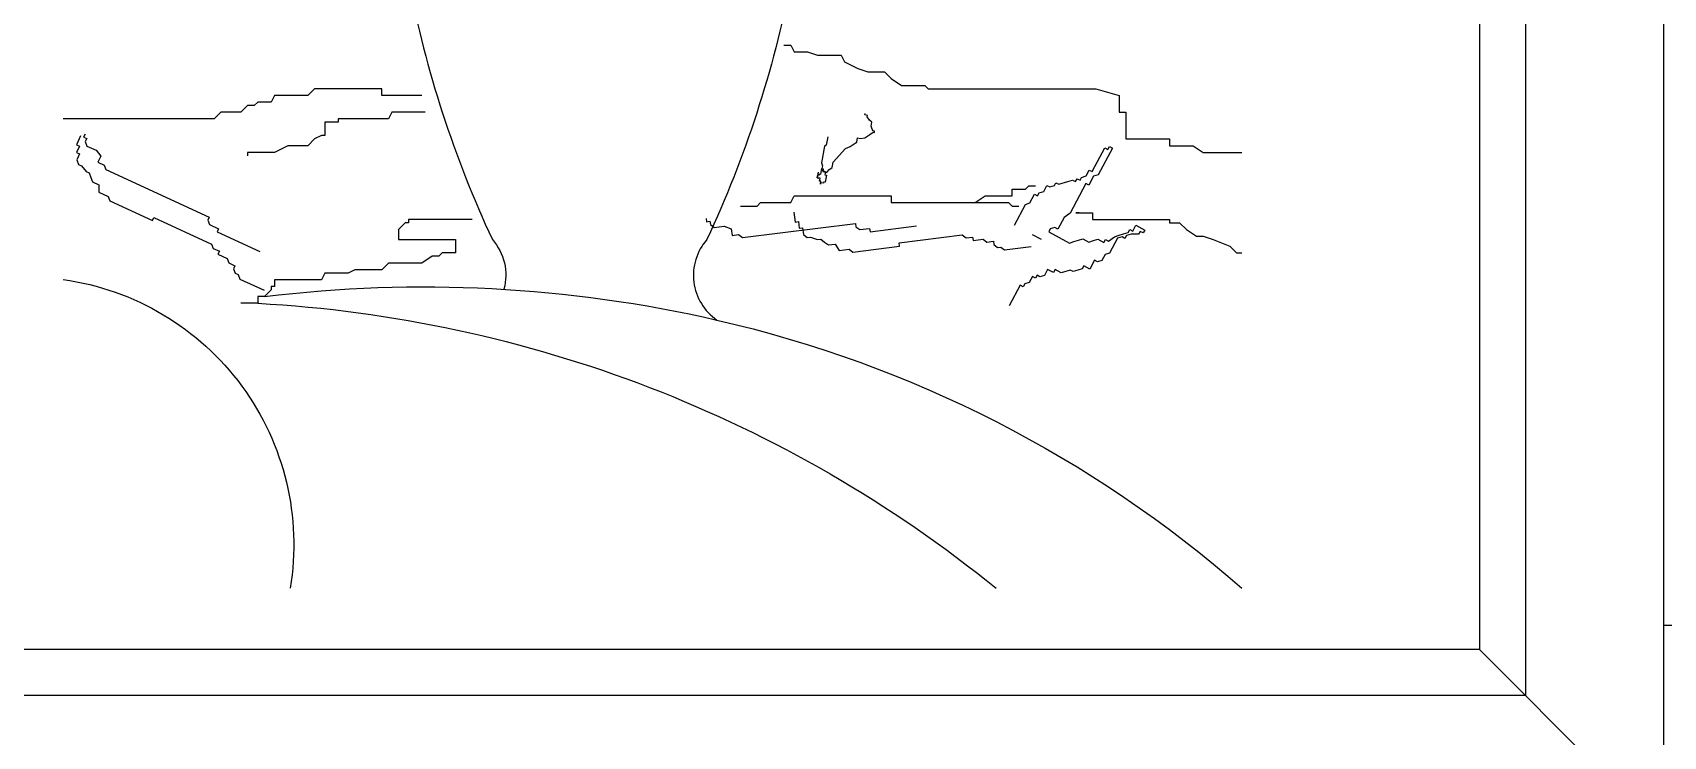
# Model space of a CAD drawing. Extents: x 839 to 4061, y 5103 to 8831.
# Drawn here: x 2578.1 to 2932.9, y 7482 to 7635.2 of the extents above; entities that cross this region are included whole.
import ezdxf

# ---------------------------------------------------------------- set-up
doc = ezdxf.new("R2010")
doc.units = 0
doc.header["$LTSCALE"] = 10
doc.header["$MEASUREMENT"] = 0
doc.layers.get('0').update_dxf_attribs({"linetype": 'CONTINUOUS'})
for name, color, linetype in [('3', 3, 'CONTINUOUS'), ('4', 4, 'CONTINUOUS'), ('7', 7, 'CONTINUOUS'), ('BH', 3, 'CONTINUOUS')]:
    doc.layers.add(name, color=color, linetype=linetype)

# ---------------------------------------------------------------- blocks, each defined once
blk = doc.blocks.new('BH9')
at = {"layer": 'BH'}
blk.add_line((1580.99, 1400), (2700, 1400), dxfattribs=at)
blk = doc.blocks.new('A$C139035DF')
at = {"layer": '3', "color": 3}
for p, q in [((99.65, 118.19), (98.19, 118.19)), ((92.4, 89.32), (92.1, 89.26)), ((92.18, 90.52), (92.4, 89.32)), ((50.03, 83.17), (48.57, 83.17)), ((50.76, 83.9), (50.03, 83.17)), ((60.98, 83.9), (50.76, 83.9)), ((45.66, 76.96), (43.72, 75.93))]:
    blk.add_line(p, q, dxfattribs=at)
for points in [[(139.77, 166.34, 0.59451), (98.19, 132.05, 0.061301), (116.43, 75.87, -1.493799)], [(139.77, 166.34, -0.59451), (181.36, 132.05, -0.061301), (163.12, 75.87, 1.493799)], [(116.43, 75.87, -0.449066), (114.24, 58.36, -0.239284)], [(163.12, 75.87, 0.24985), (160.59, 65.06, 0.239284)]]:
    blk.add_lwpolyline(points, format="xyb", dxfattribs=at)
for points in [[(98.19, 118.19), (97.46, 116.73), (94.54, 116.73), (92.35, 116), (87.24, 116), (86.51, 114.54), (83.6, 113.08), (81.41, 112.35), (77.76, 112.35), (76.3, 110.89), (74.11, 109.43), (69, 109.43), (68.27, 108.7), (31.79, 108.7), (26.69, 107.24), (26.69, 103.59), (25.23, 103.59), (25.23, 97.76), (15.74, 97.76), (15.74, 96.3), (10.64, 96.3), (8.45, 94.84), (0, 94.84)], [(178.44, 107.24), (187.2, 107.24), (187.2, 108.7), (201.79, 108.7), (203.25, 107.24), (210.55, 107.24), (211.28, 105.78), (214.19, 105.78), (214.92, 105.05), (216.38, 105.05), (217.84, 103.59), (222.22, 103.59), (223.68, 102.14), (256.5, 102.14)], [(90.13, 98.24), (90.46, 96.44), (90.82, 96.19), (91.49, 92.58), (91.3, 91.92), (91.41, 91.31), (91.11, 91.26), (91.22, 90.66), (90.62, 90.54), (90.73, 89.94), (90.43, 89.89), (90.7, 88.38), (91.01, 88.43), (91.06, 88.13), (91.66, 88.25), (91.72, 87.94), (91.61, 88.55), (91.91, 88.6), (91.8, 89.2), (92.4, 89.32), (92.29, 89.92), (91.99, 89.86), (91.93, 90.16), (91.63, 90.11), (91.41, 91.31), (91.46, 91.01), (90.31, 90.49), (89.9, 91.04), (89.19, 91.53), (88.96, 92.73), (88.19, 93.52), (87.01, 94.86), (86.24, 95.66), (85.23, 96.09), (84.16, 96.83), (83.8, 97.07), (83.63, 97.98), (83.03, 97.87), (82.07, 98), (81, 98.74), (80.28, 99.23), (79.98, 99.17), (79.93, 99.47), (80.23, 99.53), (80.47, 99.89), (80.66, 100.54), (80.5, 101.45), (81.04, 101.86), (81.53, 102.58), (81.48, 102.88), (82.08, 102.99), (82.02, 103.29)], [(177.71, 103.59), (185.01, 103.59), (185.74, 102.14), (196.68, 102.14), (196.68, 101.41), (199.6, 101.41), (199.6, 98.49), (200.33, 98.49), (201.79, 97.76), (203.25, 96.3), (207.63, 96.3), (210.55, 94.84), (216.38, 94.84), (216.38, 94.11)], [(49.52, 79.02), (47.12, 83.53), (46.13, 83.83), (45.1, 85.76), (44.45, 85.42), (44.11, 86.06), (43.12, 86.36), (42.44, 87.65), (41.79, 87.31), (40.81, 87.61), (40.46, 88.25), (39.82, 87.91), (37.85, 88.51), (36.86, 88.81), (36.21, 88.47), (35.87, 89.11), (35.23, 88.77), (34.88, 89.41), (33.9, 89.71), (33.21, 91), (32.57, 90.66), (29.82, 95.81), (29.18, 95.46), (28.83, 96.11), (28.19, 95.76), (31.28, 89.97), (32.27, 89.67), (33.3, 87.74), (33.94, 88.08), (37.37, 81.64), (38.7, 80.7), (40.08, 78.12), (40.72, 78.47), (41.71, 78.17), (42.05, 77.52), (37.54, 75.12), (36.56, 75.42), (35.57, 75.72), (34.58, 76.02), (33.3, 75.33), (32.31, 75.63), (31.32, 75.93), (30.03, 75.25), (29.69, 75.89), (29.05, 75.55), (27.72, 76.49), (26.73, 76.79), (25.74, 77.09), (24.76, 77.39), (24.41, 78.04), (23.77, 77.69), (23.08, 78.98), (21.15, 77.95), (21.49, 77.31), (22.14, 77.65), (22.48, 77.01), (24.11, 77.05), (25.1, 76.75), (25.44, 76.11), (26.09, 76.45), (27.07, 76.15), (28.79, 72.93), (29.78, 72.63), (30.46, 71.34), (31.45, 71.04), (32.09, 71.39), (33.12, 69.45), (34.41, 70.14), (34.75, 69.5), (35.74, 69.2), (36.73, 68.9), (37.37, 69.24), (39.35, 68.64), (40.63, 69.33), (40.98, 68.68), (42.27, 69.37), (42.95, 68.08), (43.94, 67.78), (44.58, 68.12), (44.93, 67.48), (45.57, 67.82), (46.26, 66.54), (47.24, 66.24), (47.59, 65.59), (48.23, 65.93), (50.63, 61.43)], [(252.73, 98.46), (253.64, 96.47), (252.98, 96.16), (253.59, 94.84), (252.93, 94.53), (253.54, 93.21), (253.18, 92.24), (252.51, 91.93), (251.49, 90.66), (250.83, 90.36), (250.47, 89.39), (250.11, 88.42), (248.79, 87.81), (248.73, 86.18), (246.75, 85.27), (246.39, 84.3), (237.11, 80.03), (236.8, 80.69), (224.21, 74.9), (223.85, 73.94), (222.52, 73.33), (222.83, 72.66), (220.84, 71.75), (220.48, 70.78), (219.16, 70.17), (219.46, 69.51), (219.1, 68.54), (218.44, 68.24), (218.08, 67.27), (212.78, 64.83)], [(251.76, 98.81), (252.06, 98.15), (251.4, 97.85), (251.71, 97.18), (251.35, 96.22), (249.36, 95.3), (248.34, 94.03), (248.95, 92.7), (247.62, 92.09), (247.26, 91.13), (224.73, 80.76), (225.03, 80.1), (224.67, 79.13), (222.68, 78.22), (222.99, 77.56), (213.71, 73.29)], [(109.13, 83.17), (105.48, 83.17), (104.75, 83.9), (98.19, 83.9), (97.46, 85.35), (76.3, 85.35), (76.3, 83.9), (58.06, 83.9), (55.87, 85.35), (50.03, 85.35), (50.03, 86.81), (47.12, 86.81), (46.39, 87.54), (44.93, 87.54)], [(35.44, 81.71), (36.17, 81.71), (32.52, 81.71), (32.52, 80.25), (15.74, 80.25), (15.74, 79.52), (13.55, 79.52), (12.09, 78.06), (9.91, 76.6), (8.45, 76.6), (6.26, 75.87), (2.61, 74.41), (1.15, 72.95), (0, 72.95)], [(97.51, 81.85), (97.24, 79.68), (96.51, 79.77), (96.33, 78.32), (95.61, 78.41), (95.43, 76.96), (94.61, 76.33), (93.89, 76.42), (92.35, 75.88), (91.63, 75.97), (90.81, 75.33), (90, 74.7), (88.55, 74.88), (87.65, 73.52), (85.47, 73.79), (84.66, 73.16), (74.52, 74.43), (74.61, 75.15), (60.86, 76.87), (60.04, 76.24), (58.6, 76.42), (58.51, 75.69), (56.33, 75.97), (55.52, 75.33), (54.07, 75.51), (53.98, 74.79), (53.17, 74.16), (52.44, 74.25), (51.63, 73.61), (45.84, 74.34)], [(116.57, 80.47), (116.48, 79.75), (115.76, 79.84), (115.67, 79.12), (114.86, 78.48), (112.68, 78.75), (111.15, 78.21), (110.96, 76.76), (109.52, 76.94), (108.7, 76.31), (84.09, 79.39), (84, 78.66), (83.18, 78.03), (81.01, 78.3), (80.92, 77.58), (70.78, 78.85)], [(167.5, 80.25), (181.36, 80.25), (181.36, 79.52), (182.09, 79.52), (183.55, 78.06), (183.55, 75.87), (171.15, 75.87), (171.15, 72.95), (174.07, 72.95), (174.8, 72.22), (176.25, 72.22), (178.44, 70.76), (185.74, 70.76), (187.2, 69.3), (193.04, 69.3), (194.49, 68.57), (199.6, 68.57), (200.33, 67.11), (210.55, 67.11), (210.55, 65.66), (211.28, 65.66), (211.28, 64.93), (212.73, 63.47), (214.19, 63.47), (214.19, 62.01), (217.84, 62.01)]]:
    blk.add_lwpolyline(points, dxfattribs=at)
for centre, radius, start, end in [((178.01, -219.22), 284.81, 82.9975, 102.939), ((264.59, 9.49), 58.26, 97.9814, 189.3717), ((229.55, -217.08), 279.51, 93.1499, 129.0458), ((173.1, -197.86), 262.89, 102.939, 131.1822)]:
    blk.add_arc(centre, radius, start, end, dxfattribs=at)
blk = doc.blocks.new('A$C3C5F467C')
at = {"layer": '3', "color": 3}
blk.add_line((421.99, 40), (461.99, 0), dxfattribs=at)
at = {"layer": '3'}
blk.add_lwpolyline([(421.99, 450.6), (421.99, 40), (40, 40), (40, 450.6)], close=True, dxfattribs=at)
at = {"layer": '4'}
blk.add_lwpolyline([(0, 0), (0, 490.6), (461.99, 490.6), (461.99, 0)], close=True, dxfattribs=at)
at = {"layer": '7'}
blk.add_lwpolyline([(30, 460.6), (431.99, 460.6), (431.99, 30), (30, 30)], close=True, dxfattribs=at)
at = {"layer": '3', "color": 3, "xscale": -1}
blk.add_blockref('A$C139035DF', (370.26, 53.37), dxfattribs=at)

msp = doc.modelspace()

# ---------------------------------------------------------------- block references
msp.add_blockref('BH9', (1351.95, 6106.19))
at = {"layer": '3', "color": 3}
msp.add_blockref('A$C3C5F467C', (2470.96, 7460.89), dxfattribs=at)

doc.saveas('drawing.dxf')
